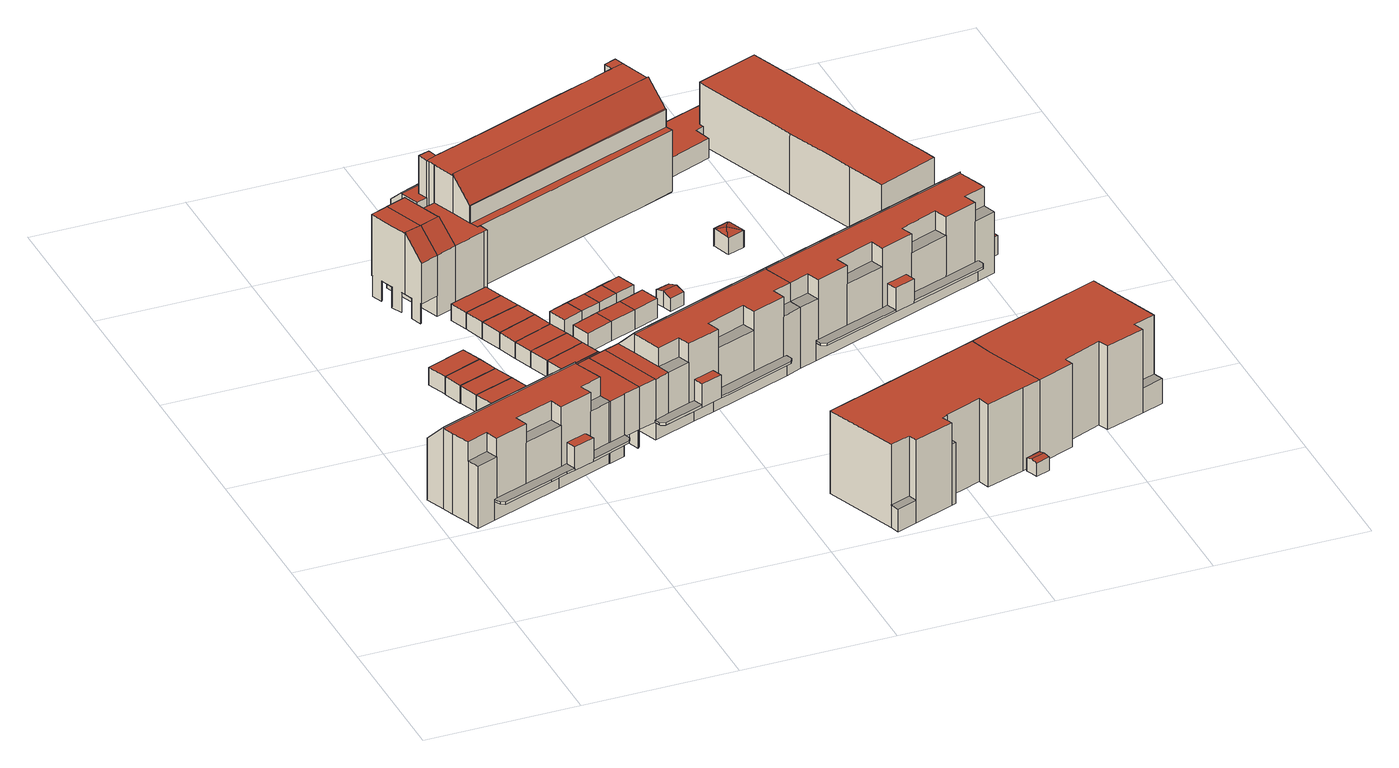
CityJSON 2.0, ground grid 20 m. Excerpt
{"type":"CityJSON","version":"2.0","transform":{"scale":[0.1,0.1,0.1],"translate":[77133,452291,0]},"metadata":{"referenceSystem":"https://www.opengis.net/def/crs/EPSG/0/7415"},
"CityObjects":{
"building1":{"type":"Building","attributes":{"Volume":2201.06,"Dakoppervlakte":231.73,"Muuroppervlakte":708.17,"Vloeroppervlakte":202.07,"hoogte_Z_max_in_m_NAP":11.58,"GEB_DOEL":"woonfunctie","dateOfConstruction":"1982-01-01","measuredHeight":11.24},"geometry":[{"type":"Solid","lod":"2","boundaries":[[[[0,1,2,3]],[[4,5,6,7]],[[8,9,10,11]],[[12,13,14,15,16,17,18,19,20,21,22,23,24,25,26,27,28]],[[29,30,31,32,33,34,35,36,37,38,39,40,41,42,43,44,45,46,47,48,49,50,51,52,53,54,55,56,57,58]],[[59,60,61,62,63,64,65,66,67,68,69]],[[70,71,72,73,74]],[[75,76,77,78,79,80,81,82,83]],[[84,85,86,87,88]],[[89,90,91,92,93]],[[94,95,96,97,98,99,100,101,102,103,104,105,106]],[[107,108,109,110,111,112,113,114]],[[115,116,117,118,119,120,112,121,86,85,122,123]],[[124,125,126,127]],[[105,104,13,12]],[[12,28,74,106,105]],[[104,110,109,14,13]],[[112,19,18,113]],[[113,18,17,114]],[[114,17,16,107]],[[107,16,15,108]],[[14,109,108,15]],[[123,81,43,42,115]],[[117,116,37,6,5,34]],[[29,58,119,118]],[[20,120,119,58,21]],[[19,112,120,20]],[[61,50,49,62]],[[62,49,48,63]],[[48,47,64,63]],[[59,52,51,60]],[[60,51,50,61]],[[28,27,70,74]],[[72,71,70,27,26,52,59,69]],[[79,78,46,45]],[[79,45,44,80]],[[124,127,64,47,46,78]],[[124,78,77,125]],[[84,75,83,85]],[[84,88,76,75]],[[65,64,127,126]],[[89,68,67,66,91,90]],[[83,82,122,85]],[[123,122,82,81]],[[103,121,112,111]],[[73,94,106,74]],[[94,73,72,95]],[[89,96,95,72,69,68]],[[93,97,96,89]],[[92,98,97,93]],[[98,92,91,99]],[[66,65,126,125,77,76,88,100,99,91]],[[87,101,100,88]],[[86,102,101,87]],[[103,102,86,121]],[[111,110,104,103]],[[41,40,0,3]],[[1,0,40,39]],[[38,2,1,39]],[[37,36,7,6]],[[4,7,36,35]],[[5,4,35,34]],[[8,11,33,32]],[[32,31,9,8]],[[30,10,9,31]],[[58,57,22,21]],[[57,56,23,22]],[[56,55,24,23]],[[55,54,53,25,24]],[[26,25,53,52]],[[42,41,3,2,38,37,116,115]],[[117,34,33,11,10,30,29,118]],[[81,80,44,43]]]],"semantics":{"surfaces":[{"type":"GroundSurface"},{"type":"OuterCeilingSurface"},{"type":"OuterFloorSurface"},{"type":"RoofSurface"},{"type":"WallSurface"}],"values":[[0,0,0,0,1,2,2,2,2,2,3,3,3,3,4,4,4,4,4,4,4,4,4,4,4,4,4,4,4,4,4,4,4,4,4,4,4,4,4,4,4,4,4,4,4,4,4,4,4,4,4,4,4,4,4,4,4,4,4,4,4,4,4,4,4,4,4,4,4,4,4,4,4]]}}]},
"building2":{"type":"Building","attributes":{"Volume":37.35,"Dakoppervlakte":15.44,"Muuroppervlakte":40.38,"Vloeroppervlakte":15.44,"hoogte_Z_max_in_m_NAP":2.72,"GEB_DOEL":"overige gebruiksfunctie","dateOfConstruction":"1982-01-01","measuredHeight":2.42},"geometry":[{"type":"Solid","lod":"2","boundaries":[[[[128,129,130,131]],[[132,133,134,135]],[[133,132,128,131]],[[131,130,134,133]],[[129,135,134,130]],[[129,128,132,135]]]],"semantics":{"surfaces":[{"type":"GroundSurface"},{"type":"RoofSurface"},{"type":"WallSurface"}],"values":[[0,1,2,2,2,2]]}}]},
"building3":{"type":"Building","attributes":{"Volume":37.63,"Dakoppervlakte":15.15,"Muuroppervlakte":41.21,"Vloeroppervlakte":15.15,"hoogte_Z_max_in_m_NAP":2.72,"GEB_DOEL":"overige gebruiksfunctie","dateOfConstruction":"1982-01-01","measuredHeight":2.48},"geometry":[{"type":"Solid","lod":"2","boundaries":[[[[136,137,138,139]],[[133,132,140,141]],[[137,136,141,140]],[[139,133,141,136]],[[138,132,133,139]],[[138,137,140,132]]]],"semantics":{"surfaces":[{"type":"GroundSurface"},{"type":"RoofSurface"},{"type":"WallSurface"}],"values":[[0,1,2,2,2,2]]}}]},
"building4":{"type":"Building","attributes":{"Volume":36.82,"Dakoppervlakte":15.33,"Muuroppervlakte":40,"Vloeroppervlakte":15.33,"hoogte_Z_max_in_m_NAP":2.72,"GEB_DOEL":"overige gebruiksfunctie","dateOfConstruction":"1982-01-01","measuredHeight":2.4},"geometry":[{"type":"Solid","lod":"2","boundaries":[[[[142,143,144,145]],[[140,146,147,141]],[[144,143,141,147]],[[142,140,141,143]],[[140,142,145,146]],[[146,145,144,147]]]],"semantics":{"surfaces":[{"type":"GroundSurface"},{"type":"RoofSurface"},{"type":"WallSurface"}],"values":[[0,1,2,2,2,2]]}}]},
"building5":{"type":"Building","attributes":{"Volume":35.77,"Dakoppervlakte":15.17,"Muuroppervlakte":39.14,"Vloeroppervlakte":15.17,"hoogte_Z_max_in_m_NAP":2.72,"GEB_DOEL":"overige gebruiksfunctie","dateOfConstruction":"1982-01-01","measuredHeight":2.36},"geometry":[{"type":"Solid","lod":"2","boundaries":[[[[148,149,150,151]],[[152,147,146,153]],[[150,149,152,153]],[[148,147,152,149]],[[151,146,147,148]],[[151,150,153,146]]]],"semantics":{"surfaces":[{"type":"GroundSurface"},{"type":"RoofSurface"},{"type":"WallSurface"}],"values":[[0,1,2,2,2,2]]}}]},
"building6":{"type":"Building","attributes":{"Volume":35.67,"Dakoppervlakte":15.46,"Muuroppervlakte":38.55,"Vloeroppervlakte":15.46,"hoogte_Z_max_in_m_NAP":2.72,"GEB_DOEL":"overige gebruiksfunctie","dateOfConstruction":"1982-01-01","measuredHeight":2.31},"geometry":[{"type":"Solid","lod":"2","boundaries":[[[[154,155,150,149]],[[156,152,153,157]],[[150,155,157,153]],[[155,154,156,157]],[[149,152,156,154]],[[149,150,153,152]]]],"semantics":{"surfaces":[{"type":"GroundSurface"},{"type":"RoofSurface"},{"type":"WallSurface"}],"values":[[0,1,2,2,2,2]]}}]},
"building7":{"type":"Building","attributes":{"Volume":37.49,"Dakoppervlakte":15.99,"Muuroppervlakte":39.62,"Vloeroppervlakte":15.99,"hoogte_Z_max_in_m_NAP":2.72,"GEB_DOEL":"overige gebruiksfunctie","dateOfConstruction":"1982-01-01","measuredHeight":2.34},"geometry":[{"type":"Solid","lod":"2","boundaries":[[[[158,159,155,154]],[[157,160,161,156]],[[155,159,160,157]],[[161,160,159,158]],[[154,156,161,158]],[[154,155,157,156]]]],"semantics":{"surfaces":[{"type":"GroundSurface"},{"type":"RoofSurface"},{"type":"WallSurface"}],"values":[[0,1,2,2,2,2]]}}]},
"building8":{"type":"Building","attributes":{"Volume":33.24,"Dakoppervlakte":14.46,"Muuroppervlakte":37.55,"Vloeroppervlakte":14.46,"hoogte_Z_max_in_m_NAP":2.73,"GEB_DOEL":"overige gebruiksfunctie","dateOfConstruction":"1982-01-01","measuredHeight":2.3},"geometry":[{"type":"Solid","lod":"2","boundaries":[[[[162,163,164,165]],[[166,167,168,169]],[[162,165,167,166]],[[165,164,168,167]],[[163,169,168,164]],[[163,162,166,169]]]],"semantics":{"surfaces":[{"type":"GroundSurface"},{"type":"RoofSurface"},{"type":"WallSurface"}],"values":[[0,1,2,2,2,2]]}}]},
"building9":{"type":"Building","attributes":{"Volume":37,"Dakoppervlakte":16.08,"Muuroppervlakte":38.98,"Vloeroppervlakte":16.08,"hoogte_Z_max_in_m_NAP":2.72,"GEB_DOEL":"overige gebruiksfunctie","dateOfConstruction":"1982-01-01","measuredHeight":2.3},"geometry":[{"type":"Solid","lod":"2","boundaries":[[[[164,170,171,165]],[[172,173,168,167]],[[171,170,173,172]],[[164,168,173,170]],[[165,167,168,164]],[[165,171,172,167]]]],"semantics":{"surfaces":[{"type":"GroundSurface"},{"type":"RoofSurface"},{"type":"WallSurface"}],"values":[[0,1,2,2,2,2]]}}]},
"building10":{"type":"Building","attributes":{"Volume":37.84,"Dakoppervlakte":16.63,"Muuroppervlakte":39.08,"Vloeroppervlakte":16.63,"hoogte_Z_max_in_m_NAP":2.72,"GEB_DOEL":"overige gebruiksfunctie","dateOfConstruction":"1982-01-01","measuredHeight":2.28},"geometry":[{"type":"Solid","lod":"2","boundaries":[[[[170,174,175,171]],[[173,172,176,177]],[[175,174,177,176]],[[170,173,177,174]],[[171,172,173,170]],[[171,175,176,172]]]],"semantics":{"surfaces":[{"type":"GroundSurface"},{"type":"RoofSurface"},{"type":"WallSurface"}],"values":[[0,1,2,2,2,2]]}}]},
"building11":{"type":"Building","attributes":{"Volume":35.8,"Dakoppervlakte":15.57,"Muuroppervlakte":38.68,"Vloeroppervlakte":15.57,"hoogte_Z_max_in_m_NAP":2.72,"GEB_DOEL":"overige gebruiksfunctie","dateOfConstruction":"1982-01-01","measuredHeight":2.3},"geometry":[{"type":"Solid","lod":"2","boundaries":[[[[178,179,175,174]],[[180,177,176,181]],[[174,177,180,178]],[[174,175,176,177]],[[179,181,176,175]],[[180,181,179,178]]]],"semantics":{"surfaces":[{"type":"GroundSurface"},{"type":"RoofSurface"},{"type":"WallSurface"}],"values":[[0,1,2,2,2,2]]}}]},
"building12":{"type":"Building","attributes":{"Volume":36.84,"Dakoppervlakte":15.66,"Muuroppervlakte":39.72,"Vloeroppervlakte":15.66,"hoogte_Z_max_in_m_NAP":2.72,"GEB_DOEL":"overige gebruiksfunctie","dateOfConstruction":"1982-01-01","measuredHeight":2.35},"geometry":[{"type":"Solid","lod":"2","boundaries":[[[[182,183,179,178]],[[180,181,184,185]],[[185,184,183,182]],[[178,180,185,182]],[[179,181,180,178]],[[179,183,184,181]]]],"semantics":{"surfaces":[{"type":"GroundSurface"},{"type":"RoofSurface"},{"type":"WallSurface"}],"values":[[0,1,2,2,2,2]]}}]},
"building13":{"type":"Building","attributes":{"Volume":36.34,"Dakoppervlakte":15.71,"Muuroppervlakte":39.17,"Vloeroppervlakte":15.71,"hoogte_Z_max_in_m_NAP":2.72,"GEB_DOEL":"overige gebruiksfunctie","dateOfConstruction":"1982-01-01","measuredHeight":2.31},"geometry":[{"type":"Solid","lod":"2","boundaries":[[[[182,186,187,183]],[[185,184,188,189]],[[189,188,187,186]],[[182,185,189,186]],[[183,184,185,182]],[[183,187,188,184]]]],"semantics":{"surfaces":[{"type":"GroundSurface"},{"type":"RoofSurface"},{"type":"WallSurface"}],"values":[[0,1,2,2,2,2]]}}]},
"building14":{"type":"Building","attributes":{"Volume":36.38,"Dakoppervlakte":15.77,"Muuroppervlakte":39.18,"Vloeroppervlakte":15.77,"hoogte_Z_max_in_m_NAP":2.72,"GEB_DOEL":"overige gebruiksfunctie","dateOfConstruction":"1982-01-01","measuredHeight":2.31},"geometry":[{"type":"Solid","lod":"2","boundaries":[[[[190,191,187,186]],[[192,189,188,193]],[[186,189,192,190]],[[187,188,189,186]],[[191,193,188,187]],[[191,190,192,193]]]],"semantics":{"surfaces":[{"type":"GroundSurface"},{"type":"RoofSurface"},{"type":"WallSurface"}],"values":[[0,1,2,2,2,2]]}}]},
"building15":{"type":"Building","attributes":{"Volume":36.96,"Dakoppervlakte":15.91,"Muuroppervlakte":39.61,"Vloeroppervlakte":15.91,"hoogte_Z_max_in_m_NAP":2.72,"GEB_DOEL":"overige gebruiksfunctie","dateOfConstruction":"1982-01-01","measuredHeight":2.32},"geometry":[{"type":"Solid","lod":"2","boundaries":[[[[190,194,195,191]],[[192,193,196,197]],[[197,196,195,194]],[[197,194,190,192]],[[191,193,192,190]],[[191,195,196,193]]]],"semantics":{"surfaces":[{"type":"GroundSurface"},{"type":"RoofSurface"},{"type":"WallSurface"}],"values":[[0,1,2,2,2,2]]}}]},
"building16":{"type":"Building","attributes":{"Volume":38.13,"Dakoppervlakte":16.47,"Muuroppervlakte":39.99,"Vloeroppervlakte":16.47,"hoogte_Z_max_in_m_NAP":2.72,"GEB_DOEL":"overige gebruiksfunctie","dateOfConstruction":"1982-01-01","measuredHeight":2.31},"geometry":[{"type":"Solid","lod":"2","boundaries":[[[[198,199,195,194]],[[200,197,196,201]],[[198,194,197,200]],[[195,196,197,194]],[[199,201,196,195]],[[199,198,200,201]]]],"semantics":{"surfaces":[{"type":"GroundSurface"},{"type":"RoofSurface"},{"type":"WallSurface"}],"values":[[0,1,2,2,2,2]]}}]},
"building17":{"type":"Building","attributes":{"Volume":19.3,"Dakoppervlakte":7.16,"Muuroppervlakte":28.87,"Vloeroppervlakte":7.16,"hoogte_Z_max_in_m_NAP":2.98,"GEB_DOEL":"onbekend","dateOfConstruction":"1982-01-01","measuredHeight":2.7},"geometry":[{"type":"Solid","lod":"2","boundaries":[[[[202,203,204,205]],[[206,207,208,209]],[[205,206,209,202]],[[206,205,204,207]],[[203,208,207,204]],[[203,202,209,208]]]],"semantics":{"surfaces":[{"type":"GroundSurface"},{"type":"RoofSurface"},{"type":"WallSurface"}],"values":[[0,1,2,2,2,2]]}}]},
"building18":{"type":"Building","attributes":{"Volume":25.98,"Dakoppervlakte":9.55,"Muuroppervlakte":34.19,"Vloeroppervlakte":9.55,"hoogte_Z_max_in_m_NAP":2.98,"GEB_DOEL":"onbekend","dateOfConstruction":"1982-01-01","measuredHeight":2.72},"geometry":[{"type":"Solid","lod":"2","boundaries":[[[[210,211,212,213]],[[214,215,216,217]],[[210,213,216,215]],[[213,212,217,216]],[[214,217,212,211]],[[211,210,215,214]]]],"semantics":{"surfaces":[{"type":"GroundSurface"},{"type":"RoofSurface"},{"type":"WallSurface"}],"values":[[0,1,2,2,2,2]]}}]},
"building19":{"type":"Building","attributes":{"Volume":2199.11,"Dakoppervlakte":232.75,"Muuroppervlakte":701.94,"Vloeroppervlakte":203.51,"hoogte_Z_max_in_m_NAP":11.56,"GEB_DOEL":"woonfunctie","dateOfConstruction":"1982-01-01","measuredHeight":11.18},"geometry":[{"type":"MultiSurface","lod":"2","boundaries":[[[218,219,220,221]],[[222,223,224,225]],[[226,227,228,229]],[[230,231,232,233,234,235,236,237,238]],[[239,240,241,242]],[[243,244,42,41,245,246,38,37,247,248,34,33,249,250,30,29,251]],[[244,243,239,242,252,253,254]],[[255,256,257,258]],[[259,260,261,262,263,264,265,266,267]],[[268,269,270,271,272,273,274,275]],[[276,277,278,279,280]],[[281,282,283,284]],[[285,286,287,288,289,290]],[[291,292,293,294,295,296,297,298,299,300,301,302,303]],[[116,115,304,305,306,118,117]],[[258,307,289,306,305,255]],[[308,309,310,311]],[[240,312,313,314,315,241]],[[241,281,284,271,242]],[[255,316,273,256]],[[260,314,313,261]],[[261,313,312,262]],[[260,259,267,241,315,314]],[[233,232,286,285,300]],[[317,233,300,299,280]],[[275,244,254,268]],[[268,254,253,252,270,269]],[[270,252,242,271]],[[221,220,33,34,224,223,37,38,227,226,41,42,115,116,117,118,29,30]],[[231,230,251,306,289]],[[305,304,115,42,244,275,274]],[[274,316,255,305]],[[302,301,307,258]],[[234,317,280,279]],[[297,277,276,298]],[[280,299,298,276]],[[289,307,301,290]],[[300,285,290,301]],[[297,296,308,264,263,277]],[[263,262,312,235,234,279,278,277]],[[311,310,294,293]],[[310,309,295,294]],[[296,295,309,308]],[[258,257,303,302]],[[257,256,291,303]],[[281,267,266,282]],[[283,272,271,284]],[[236,240,239,237]],[[251,230,238,243]],[[250,218,221,30]],[[250,249,219,218]],[[249,33,220,219]],[[248,225,224,34]],[[222,225,248,247]],[[247,37,223,222]],[[38,246,228,227]],[[246,245,229,228]],[[245,41,226,229]],[[238,237,239,243]],[[306,251,29,118]],[[282,266,265,311,293,292,291,256,273,272,283]],[[312,240,236,235]],[[308,311,265,264]],[[232,231,289,288,287,286]]],"semantics":{"surfaces":[{"type":"GroundSurface"},{"type":"OuterCeilingSurface"},{"type":"OuterFloorSurface"},{"type":"RoofSurface"},{"type":"WallSurface"}],"values":[0,0,0,0,1,1,1,2,2,2,2,3,3,3,3,3,2,1,4,4,4,4,4,4,4,4,4,4,4,4,4,4,4,4,4,4,4,4,4,4,4,4,4,4,4,4,4,4,4,4,4,4,4,4,4,4,4,4,4,4,4,4,4,4]}}]},
"building20":{"type":"Building","attributes":{"Volume":18.79,"Dakoppervlakte":7.16,"Muuroppervlakte":28.12,"Vloeroppervlakte":7.16,"hoogte_Z_max_in_m_NAP":2.98,"GEB_DOEL":"onbekend","dateOfConstruction":"1982-01-01","measuredHeight":2.63},"geometry":[{"type":"Solid","lod":"2","boundaries":[[[[318,319,320,321]],[[322,206,209,323]],[[321,206,322,318]],[[321,320,209,206]],[[319,323,209,320]],[[318,322,323,319]]]],"semantics":{"surfaces":[{"type":"GroundSurface"},{"type":"RoofSurface"},{"type":"WallSurface"}],"values":[[0,1,2,2,2,2]]}}]},
"building21":{"type":"Building","attributes":{"Volume":25.43,"Dakoppervlakte":9.55,"Muuroppervlakte":33.47,"Vloeroppervlakte":9.55,"hoogte_Z_max_in_m_NAP":2.98,"GEB_DOEL":"onbekend","dateOfConstruction":"1982-01-01","measuredHeight":2.66},"geometry":[{"type":"Solid","lod":"2","boundaries":[[[[324,211,210,325]],[[326,327,215,214]],[[210,211,214,215]],[[211,324,326,214]],[[325,327,326,324]],[[210,215,327,325]]]],"semantics":{"surfaces":[{"type":"GroundSurface"},{"type":"RoofSurface"},{"type":"WallSurface"}],"values":[[0,1,2,2,2,2]]}}]},
"building22":{"type":"Building","attributes":{"Volume":18.8,"Dakoppervlakte":7.16,"Muuroppervlakte":28.13,"Vloeroppervlakte":7.16,"hoogte_Z_max_in_m_NAP":2.98,"GEB_DOEL":"onbekend","dateOfConstruction":"1982-01-01","measuredHeight":2.63},"geometry":[{"type":"Solid","lod":"2","boundaries":[[[[318,328,329,319]],[[322,323,330,331]],[[318,319,323,322]],[[319,329,330,323]],[[330,329,328,331]],[[318,322,331,328]]]],"semantics":{"surfaces":[{"type":"GroundSurface"},{"type":"RoofSurface"},{"type":"WallSurface"}],"values":[[0,1,2,2,2,2]]}}]},
"building23":{"type":"Building","attributes":{"Volume":25.79,"Dakoppervlakte":9.55,"Muuroppervlakte":33.94,"Vloeroppervlakte":9.55,"hoogte_Z_max_in_m_NAP":2.98,"GEB_DOEL":"onbekend","dateOfConstruction":"1982-01-01","measuredHeight":2.7},"geometry":[{"type":"Solid","lod":"2","boundaries":[[[[332,333,324,325]],[[327,326,334,335]],[[332,325,327,335]],[[325,324,326,327]],[[333,334,326,324]],[[333,332,335,334]]]],"semantics":{"surfaces":[{"type":"GroundSurface"},{"type":"RoofSurface"},{"type":"WallSurface"}],"values":[[0,1,2,2,2,2]]}}]},
"building24":{"type":"Building","attributes":{"Volume":19.37,"Dakoppervlakte":7.16,"Muuroppervlakte":28.97,"Vloeroppervlakte":7.16,"hoogte_Z_max_in_m_NAP":2.98,"GEB_DOEL":"onbekend","dateOfConstruction":"1982-01-01","measuredHeight":2.7},"geometry":[{"type":"Solid","lod":"2","boundaries":[[[[336,337,338,339]],[[330,340,341,331]],[[341,336,339,331]],[[339,338,330,331]],[[337,340,330,338]],[[336,341,340,337]]]],"semantics":{"surfaces":[{"type":"GroundSurface"},{"type":"RoofSurface"},{"type":"WallSurface"}],"values":[[0,1,2,2,2,2]]}}]},
"building25":{"type":"Building","attributes":{"Volume":2873.83,"Dakoppervlakte":254.9,"Muuroppervlakte":828.23,"Vloeroppervlakte":259.53,"hoogte_Z_max_in_m_NAP":11.82,"GEB_DOEL":"woonfunctie","dateOfConstruction":"1982-01-01","measuredHeight":11.47},"geometry":[{"type":"Solid","lod":"2","boundaries":[[[[342,343,344,345,346,347,348,349,350,351,352,353,354,355,356,357,358,359,360,361]],[[362,363,364,365]],[[366,367,368,369]],[[370,371,372,373,374,375,376,377,378,379,380,381,382,383,384,385,386,387]],[[388,389,390,391]],[[382,357,356,383]],[[355,384,383,356]],[[355,354,391,385,384]],[[387,386,390,351,350]],[[350,349,369,370,387]],[[373,372,367,347,346,363]],[[361,360,379,378]],[[360,359,380,379]],[[359,358,381,380]],[[381,358,357,382]],[[346,345,364,363]],[[365,364,345,344]],[[373,363,362,374]],[[362,365,375,374]],[[349,348,366,369]],[[367,366,348,347]],[[369,368,371,370]],[[371,368,367,372]],[[354,353,388,391]],[[388,353,352,389]],[[351,390,389,352]],[[390,386,385,391]],[[375,365,344,343,376]],[[342,361,378,377,376,343]]]],"semantics":{"surfaces":[{"type":"GroundSurface"},{"type":"OuterFloorSurface"},{"type":"RoofSurface"},{"type":"WallSurface"}],"values":[[0,1,1,2,2,3,3,3,3,3,3,3,3,3,3,3,3,3,3,3,3,3,3,3,3,3,3,3,3]]}}]},
"building26":{"type":"Building","attributes":{"Volume":10.2,"Dakoppervlakte":5.32,"Muuroppervlakte":17.39,"Vloeroppervlakte":5.07,"hoogte_Z_max_in_m_NAP":2.43,"GEB_DOEL":"onbekend","dateOfConstruction":"1982-01-01","measuredHeight":2.21},"geometry":[{"type":"Solid","lod":"2","boundaries":[[[[392,393,394,395,396,397]],[[398,399,400,401]],[[402,403,401,400]],[[392,397,399,398]],[[394,403,402,395]],[[403,394,393,401]],[[399,397,396,395,402,400]],[[393,392,398,401]]]],"semantics":{"surfaces":[{"type":"GroundSurface"},{"type":"RoofSurface"},{"type":"WallSurface"}],"values":[[0,1,1,2,2,2,2,2]]}}]},
"building27":{"type":"Building","attributes":{"Volume":4646.13,"Dakoppervlakte":509.18,"Muuroppervlakte":1541.24,"Vloeroppervlakte":438.69,"hoogte_Z_max_in_m_NAP":14.22,"GEB_DOEL":"woonfunctie","dateOfConstruction":"1982-01-01","measuredHeight":13.95},"geometry":[{"type":"MultiSurface","lod":"2","boundaries":[[[404,405,406,407,408,409,410,411,412,413,414,415,416,417,418,419,420,421,422,423,424,425,426,427,428,429,430,431,432,433,434,435,436,437,438,439,440,441,442,443,444,445,446,447,448]],[[449,450,451,452,453]],[[454,455,456,457]],[[458,459,460,461]],[[462,463,464,465,466,467,468,469,470,471,472,473,474,475,476,477,478,479,480,481,482,483,484,485,486]],[[487,488,489,490,491,492,493,494,495,496,497]],[[498,499,500,501,502]],[[503,502,501,504]],[[505,506,507,508,509,510,511,512]],[[513,514,515,516]],[[517,518,519,520]],[[521,522,523,524,525,526,527]],[[528,529,530,531,532,533,534,535,536,537,538,539]],[[540,541,542,543]],[[544,545,546,547,548,549,550]],[[507,551,552,508]],[[504,553,554,555,556,557,558,559,560,561]],[[562,563,564,565]],[[566,567,542,541,568,569,570,571,572,573,519,518,574,575,576]],[[565,564,577,578]],[[579,580,581,582,583,584]],[[585,586,587,588,589,590,591,592,556]],[[499,498,506,475,474,461,460,471,470,500]],[[501,500,470,469]],[[422,421,504,501,469]],[[491,485,509]],[[510,509,485,484]],[[431,430,516,515,521]],[[430,429,513,516]],[[522,514,513,429,428]],[[520,519,434,433,526]],[[526,433,432,431,521,527]],[[427,464,487,523,522,428]],[[409,408,536,535]],[[407,537,536,408]],[[538,537,407,406]],[[405,539,538,406]],[[405,404,528,539]],[[448,529,528,404]],[[530,529,448,447]],[[541,540,546,442,441]],[[444,443,545,544]],[[442,546,545,443]],[[553,504,421,420]],[[554,553,420,419]],[[418,555,554,419]],[[487,464,463,488]],[[488,463,462,489]],[[489,462,486,490]],[[490,486,485,491]],[[567,562,565,410,409,535,534]],[[440,439,569,568]],[[571,570,569,439,438,437]],[[437,436,572,571]],[[562,567,566,563]],[[565,578,591,411,410]],[[591,590,412,411]],[[578,577,592,591]],[[497,496,574,518,524]],[[496,495,575,574]],[[576,575,495,494,559]],[[559,494,493,560]],[[566,576,559,558]],[[557,592,577,564]],[[552,551,561,560]],[[493,492,508,552,560]],[[580,579,530,447,446]],[[580,446,445,581]],[[544,582,581,445,444]],[[582,544,550,583]],[[547,543,542,548]],[[547,546,540,543]],[[541,441,440,568]],[[550,549,533,532]],[[534,533,549,548,542,567]],[[550,532,531,584,583]],[[530,579,584,531]],[[487,497,524,523]],[[520,526,525,517]],[[517,525,524,518]],[[522,521,515,514]],[[492,491,509,508]],[[561,551,503,504]],[[551,507,502,503]],[[506,498,502,507]],[[469,468,423,422]],[[468,467,424,423]],[[425,424,467,466]],[[466,465,426,425]],[[464,427,426,465]],[[483,482,457,456]],[[454,457,482,481]],[[481,480,455,454]],[[449,479,478,450]],[[478,477,451,450]],[[477,476,452,451]],[[458,461,474,473]],[[459,458,473,472]],[[472,471,460,459]],[[512,511,510,484,483,456,455,480,479,449,453,452,476,475,506]],[[563,566,558,557,564]],[[589,588,587,586,585,556,555,418,417,416,415,414,412,590]],[[572,436,435,434,519,573]]],"semantics":{"surfaces":[{"type":"GroundSurface"},{"type":"OuterCeilingSurface"},{"type":"OuterFloorSurface"},{"type":"RoofSurface"},{"type":"WallSurface"}],"values":[0,0,0,0,1,2,3,3,3,3,3,3,3,3,3,3,3,3,3,3,3,3,4,4,4,4,4,4,4,4,4,4,4,4,4,4,4,4,4,4,4,4,4,4,4,4,4,4,4,4,4,4,4,4,4,4,4,4,4,4,4,4,4,4,4,4,4,4,4,4,4,4,4,4,4,4,4,4,4,4,4,4,4,4,4,4,4,4,4,4,4,4,4,4,4,4,4,4,4,4,4,4,4]}}]},
"building28":{"type":"Building","attributes":{"Volume":6.36,"Dakoppervlakte":3.5,"Muuroppervlakte":13.43,"Vloeroppervlakte":3.41,"hoogte_Z_max_in_m_NAP":2.36,"GEB_DOEL":"onbekend","dateOfConstruction":"1982-01-01","measuredHeight":1.96},"geometry":[{"type":"Solid","lod":"2","boundaries":[[[[593,594,595,596,597,598]],[[599,600,601,602]],[[599,603,604,600]],[[594,593,604,603]],[[602,601,597,596]],[[595,599,602,596]],[[598,597,601,600,604,593]],[[595,594,603,599]]]],"semantics":{"surfaces":[{"type":"GroundSurface"},{"type":"RoofSurface"},{"type":"WallSurface"}],"values":[[0,1,1,2,2,2,2,2]]}}]},
"building29":{"type":"Building","attributes":{"Volume":15.25,"Dakoppervlakte":6.61,"Muuroppervlakte":23.01,"Vloeroppervlakte":6.23,"hoogte_Z_max_in_m_NAP":3.09,"GEB_DOEL":"onbekend","dateOfConstruction":"1982-01-01","measuredHeight":2.76},"geometry":[{"type":"Solid","lod":"2","boundaries":[[[[605,606,607,608,609,610,611,612]],[[613,614,615]],[[613,615,616,617]],[[614,613,618,619]],[[617,620,621,618,613]],[[620,617,611,610]],[[610,609,621,620]],[[619,618,621,609,608,607]],[[614,619,607,606,605,612,616,615]],[[616,612,611,617]]]],"semantics":{"surfaces":[{"type":"GroundSurface"},{"type":"RoofSurface"},{"type":"WallSurface"}],"values":[[0,1,1,1,1,2,2,2,2,2]]}}]},
"building30":{"type":"Building","attributes":{"Volume":2808.41,"Dakoppervlakte":281.08,"Muuroppervlakte":813.49,"Vloeroppervlakte":270.75,"hoogte_Z_max_in_m_NAP":11.56,"GEB_DOEL":"woonfunctie","dateOfConstruction":"1982-01-01","measuredHeight":11.17},"geometry":[{"type":"MultiSurface","lod":"2","boundaries":[[[622,623,624,625,626,627,628,629,630,234,317,232,631,632]],[[633,634,635,636,637,638,639,640,641,642,643]],[[644,645,646,647,648,649,650,651,652]],[[279,653,654,655,280]],[[656,657,658,659]],[[660,661,662,663,664,665,666,667,668]],[[669,670,671,672,673]],[[674,675,676,677]],[[678,679,680,681,682,683,684,685,686,687,300,299,688,689,690,691,692,693]],[[694,695,696,697]],[[698,699,700,701,702,286,285,703]],[[233,317,280,299,300]],[[685,670,627,626,625,687,686]],[[651,638,637,652]],[[652,637,636,644]],[[644,636,635,645]],[[280,317,234,279]],[[654,653,279,234,630,638,651,650]],[[648,647,657,656,649]],[[665,634,633,666]],[[666,633,643,667]],[[667,643,642,668]],[[694,665,664,695]],[[629,628,669,673,672,660,668,642]],[[677,663,662,661,674]],[[696,646,645,697]],[[688,299,280,655]],[[688,655,654,689]],[[656,690,689,654,650,649]],[[659,691,690,656]],[[692,691,659,658]],[[692,658,657,693]],[[646,696,695,664,663,677,679,678,693,657,647]],[[679,677,676,680]],[[681,680,676,675]],[[681,675,674,682]],[[683,682,674,661,660,672]],[[683,672,671,684]],[[670,685,684,671]],[[631,232,286,702]],[[300,285,286,232,233]],[[703,687,625,624,698]],[[699,698,624,623]],[[623,622,700,699]],[[632,701,700,622]],[[702,701,632,631]],[[687,703,285,300]],[[634,665,694,697,645,635]],[[669,628,627,670]],[[629,642,641,640,639,638,630]]],"semantics":{"surfaces":[{"type":"GroundSurface"},{"type":"OuterCeilingSurface"},{"type":"OuterFloorSurface"},{"type":"RoofSurface"},{"type":"WallSurface"}],"values":[0,1,2,2,2,2,2,2,3,3,3,4,4,4,4,4,4,4,4,4,4,4,4,4,4,4,4,4,4,4,4,4,4,4,4,4,4,4,4,4,4,4,4,4,4,4,4,4,4,4]}}]},
"building31":{"type":"Building","attributes":{"Volume":2521.37,"Dakoppervlakte":223.52,"Muuroppervlakte":755.93,"Vloeroppervlakte":227.81,"hoogte_Z_max_in_m_NAP":11.82,"GEB_DOEL":"woonfunctie","dateOfConstruction":"1982-01-01","measuredHeight":11.53},"geometry":[{"type":"Solid","lod":"2","boundaries":[[[[704,705,706,707,708,709,710,711,712,713,714,715,716,717,718]],[[719,720,721,722]],[[383,382,381,723,724,725,726,727,728,729,730,731,732]],[[733,734,735,736]],[[715,730,729,722,716]],[[714,736,731,730,715]],[[710,383,732,735,711]],[[383,710,709,382]],[[708,707,723,381]],[[706,724,723,707]],[[706,705,725,724]],[[725,705,704,726]],[[727,726,704,718,720]],[[717,721,720,718]],[[721,717,716,722]],[[719,728,727,720]],[[729,728,719,722]],[[736,714,713,733]],[[712,734,733,713]],[[734,712,711,735]],[[735,732,731,736]],[[708,381,382,709]]]],"semantics":{"surfaces":[{"type":"GroundSurface"},{"type":"OuterFloorSurface"},{"type":"RoofSurface"},{"type":"WallSurface"}],"values":[[0,1,2,2,3,3,3,3,3,3,3,3,3,3,3,3,3,3,3,3,3,3]]}}]},
"building32":{"type":"Building","attributes":{"Volume":2445.45,"Dakoppervlakte":330.19,"Muuroppervlakte":790.53,"Vloeroppervlakte":324.64,"hoogte_Z_max_in_m_NAP":8.93,"GEB_DOEL":"woonfunctie","dateOfConstruction":"1982-01-01","measuredHeight":8.57},"geometry":[{"type":"MultiSurface","lod":"2","boundaries":[[[737,738,739,740,741,742,743,744,745,746,747,748,626,624,623]],[[749,750,751,752,753,754,755]],[[756,757,758,759,760,761,762,763]],[[764,756,763,754,753]],[[765,766,767,768,769,770,771]],[[772,773,774,775,776,777,778,779]],[[780,781,782,783,784,785,786,787,788]],[[789,790,791,792,793]],[[794,795,796,797,798,799,800,801,802,803,804,805,806,807,808,809,810,811,812]],[[813,814,699,698]],[[815,816,817,814]],[[769,750,749,770]],[[770,749,755,771]],[[765,771,755,754]],[[784,783,626,748]],[[784,748,818,785]],[[785,818,819,786]],[[788,787,738,820]],[[789,765,754,763,777,790]],[[744,743,812,811]],[[742,794,812,743]],[[804,803,786,819,821,750,769]],[[772,779,761,760]],[[777,763,762,778]],[[779,778,762,761]],[[774,810,809,775]],[[810,774,773,759,745,744,811]],[[791,790,777,776]],[[775,809,808,807,792,791,776]],[[803,802,739,738,787,786]],[[699,814,737,623]],[[623,624,782,698,699]],[[817,788,820,737,814]],[[813,815,814]],[[626,783,782,624]],[[782,781,813,698]],[[815,813,781,780,816]],[[816,780,788,817]],[[765,789,793,766]],[[805,804,769,768]],[[805,768,767,806]],[[806,767,766,793,792,807]],[[752,822,747,753]],[[752,751,823,822]],[[750,821,823,751]],[[759,758,824,745]],[[757,825,824,758]],[[756,746,825,757]],[[756,764,753,747,746]],[[773,772,760,759]],[[739,802,801,740]],[[798,741,740,801,800,799]],[[796,795,794,742,826,741,798,797]]],"semantics":{"surfaces":[{"type":"GroundSurface"},{"type":"OuterCeilingSurface"},{"type":"OuterFloorSurface"},{"type":"RoofSurface"},{"type":"WallSurface"}],"values":[0,1,1,1,2,2,3,3,3,3,3,4,4,4,4,4,4,4,4,4,4,4,4,4,4,4,4,4,4,4,4,4,4,4,4,4,4,4,4,4,4,4,4,4,4,4,4,4,4,4,4,4,4]}}]}
},
"vertices":[
[279,296,3],[274,310,3],[275,310,3],[280,296,3],[262,342,3],[263,342,3],[268,328,3],[267,328,3],[255,360,3],[250,374,3],[251,374,3],[256,360,3],[23,246,3],[18,260,3],[8,286,3],[104,322,3],[106,322,3],[153,340,3],[156,341,3],[205,359,3],[223,366,3],[227,367,3],[257,286,3],[236,278,3],[235,278,3],[160,250,3],[63,214,3],[39,205,3],[33,221,3],[250,376,29],[251,374,29],[250,374,29],[255,360,29],[256,360,29],[263,342,29],[262,342,29],[267,328,29],[268,328,29],[275,310,29],[274,310,29],[279,296,29],[280,296,29],[280,295,29],[258,287,29],[261,278,29],[258,272,29],[204,251,29],[176,241,29],[164,237,29],[141,228,29],[73,203,29],[67,206,29],[63,214,29],[160,250,29],[199,264,29],[235,278,29],[236,278,29],[257,286,29],[227,367,29],[63,214,32],[67,206,32],[73,203,32],[141,228,32],[164,237,32],[176,241,32],[171,254,32],[163,251,32],[160,250,32],[111,232,32],[67,216,32],[39,205,88],[63,214,88],[67,216,88],[61,232,88],[33,221,88],[235,278,32],[207,267,32],[199,264,32],[204,251,32],[258,272,32],[261,278,32],[258,287,32],[257,286,32],[236,278,32],[235,278,88],[236,278,88],[230,294,88],[201,283,88],[207,267,88],[111,232,88],[160,250,88],[163,251,88],[157,267,88],[105,248,88],[61,232,114],[67,216,114],[111,232,114],[105,248,114],[157,267,114],[163,251,114],[207,267,114],[201,283,114],[230,294,114],[215,333,114],[18,260,114],[23,246,114],[33,221,114],[106,322,88],[104,322,88],[8,286,88],[18,260,116],[215,333,116],[205,359,88],[156,341,88],[153,340,88],[280,295,88],[268,328,88],[263,342,88],[250,376,88],[227,367,88],[223,366,88],[215,333,88],[257,286,88],[258,287,88],[204,251,61],[199,264,61],[171,254,61],[176,241,61],
[117,493,3],[107,519,3],[159,539,3],[169,513,3],[117,493,27],[169,513,27],[159,539,27],[107,519,27],
[178,487,2],[126,468,2],[117,493,2],[169,513,2],[126,468,27],[178,487,27],
[126,468,3],[178,487,3],[188,461,3],[135,442,3],[135,442,27],[188,461,27],
[188,461,4],[197,436,4],[145,417,4],[135,442,4],[197,436,27],[145,417,27],
[207,410,4],[155,391,4],[207,410,27],[155,391,27],
[217,383,4],[164,364,4],[164,364,27],[217,383,27],
[185,638,4],[237,657,4],[246,633,4],[194,614,4],[185,638,27],[194,614,27],[246,633,27],[237,657,27],
[256,606,4],[203,587,4],[203,587,27],[256,606,27],
[266,579,4],[213,558,4],[213,558,27],[266,579,27],
[275,553,4],[222,532,4],[275,553,27],[222,532,27],
[285,527,4],[231,507,4],[231,507,27],[285,527,27],
[294,501,4],[241,480,4],[241,480,27],[294,501,27],
[303,475,4],[250,455,4],[303,475,27],[250,455,27],
[313,449,4],[259,429,4],[259,429,27],[313,449,27],
[322,423,4],[268,402,4],[322,423,27],[268,402,27],
[318,560,3],[292,550,3],[283,574,3],[309,584,3],[309,584,30],[283,574,30],[292,550,30],[318,560,30],
[332,550,3],[341,526,3],[306,512,3],[297,536,3],[341,526,30],[332,550,30],[297,536,30],[306,512,30],
[252,375,4],[257,360,4],[256,360,4],[251,374,4],[269,329,4],[268,328,4],[263,342,4],[264,343,4],[280,296,4],[275,310,4],[276,311,4],[281,297,4],[274,385,4],[294,392,4],[490,466,4],[500,439,4],[521,384,4],[500,375,4],[390,335,4],[362,325,4],[304,303,4],[362,325,29],[390,335,29],[395,322,29],[367,312,29],[304,303,29],[303,303,29],[281,297,29],[276,311,29],[269,329,29],[264,343,29],[257,360,29],[252,375,29],[274,385,29],[312,292,29],[307,294,29],[306,295,29],[324,311,88],[354,322,88],[348,338,88],[318,327,88],[407,326,32],[500,361,32],[503,367,32],[500,375,32],[496,374,32],[452,358,32],[398,338,32],[390,335,32],[395,322,32],[306,295,32],[307,294,32],[312,292,32],[367,312,32],[362,325,32],[354,322,32],[304,303,32],[303,303,32],[490,391,88],[496,374,88],[500,375,88],[521,384,88],[515,400,88],[395,322,61],[390,335,61],[362,325,61],[367,312,61],[500,439,116],[490,466,87],[346,412,87],[344,411,87],[294,392,88],[304,366,116],[354,322,114],[390,335,114],[398,338,114],[392,354,114],[445,375,114],[452,358,114],[496,374,114],[490,391,114],[515,400,114],[500,439,114],[304,366,114],[318,327,114],[348,338,114],[303,303,88],[304,303,88],[274,385,88],[304,366,88],[452,358,88],[445,375,88],[392,354,88],[398,338,88],[500,375,29],[503,367,29],[500,361,29],[407,326,29],[324,311,32],[515,400,4],
[335,594,4],[344,570,4],[318,560,4],[309,584,4],[335,594,30],[344,570,30],
[376,539,3],[367,563,3],[376,539,30],[367,563,30],
[361,604,4],[370,580,4],[370,580,30],[361,604,30],
[401,576,3],[410,552,3],[410,552,30],[401,576,30],
[387,614,3],[396,590,3],[370,580,3],[361,604,3],[396,590,30],[387,614,30],
[593,64,4],[568,55,4],[569,54,4],[574,40,4],[568,37,4],[515,18,4],[488,8,4],[484,20,4],[447,116,4],[524,144,4],[519,156,4],[581,179,4],[585,167,4],[588,168,4],[659,194,4],[669,163,4],[699,85,4],[674,76,4],[623,58,4],[618,74,4],[562,51,88],[568,37,88],[574,40,88],[569,54,88],[488,8,35],[515,18,35],[511,30,35],[484,20,35],[484,20,118],[511,30,118],[515,18,118],[568,37,118],[562,51,118],[569,54,118],[568,55,118],[593,64,118],[618,74,118],[623,58,118],[674,76,118],[699,85,118],[669,163,118],[659,194,118],[588,168,118],[585,167,118],[524,144,118],[447,116,118],[581,179,33],[519,156,33],[524,144,33],[585,167,33],
[431,561,2],[426,573,2],[422,584,2],[441,591,2],[446,580,2],[450,568,2],[431,561,20],[450,568,20],[446,580,24],[426,573,24],[441,591,20],[422,584,21],
[667,911,3],[603,887,3],[605,881,3],[594,876,3],[601,854,3],[525,824,3],[529,813,3],[529,811,3],[533,802,3],[532,801,3],[484,783,3],[448,770,3],[436,765,3],[388,747,3],[245,694,3],[249,682,3],[244,681,3],[201,664,3],[174,654,3],[144,735,3],[216,761,3],[212,771,3],[211,774,3],[197,769,3],[188,795,3],[181,812,3],[209,822,3],[216,805,3],[219,796,3],[221,792,3],[225,780,3],[262,793,3],[309,810,3],[357,828,3],[388,840,3],[405,846,3],[453,864,3],[488,877,3],[484,889,3],[479,902,3],[505,912,3],[523,918,3],[532,893,3],[534,894,3],[656,939,3],[133,693,3],[134,693,3],[139,679,3],[139,678,3],[133,692,3],[128,711,3],[127,710,3],[122,724,3],[122,725,3],[146,661,3],[151,647,3],[150,646,3],[145,661,3],[143,749,31],[168,758,31],[197,769,31],[211,774,31],[212,771,31],[216,761,31],[144,735,31],[174,654,31],[151,645,31],[150,646,31],[151,647,31],[146,661,31],[145,661,31],[141,672,31],[139,678,31],[139,679,31],[134,693,31],[133,693,31],[127,710,31],[128,711,31],[122,725,31],[122,724,31],[121,726,31],[143,734,31],[140,743,31],[197,769,34],[168,758,34],[143,749,34],[140,743,34],[143,734,34],[144,735,34],[171,745,34],[215,761,34],[216,761,34],[212,771,34],[211,774,34],[141,672,116],[150,646,89],[151,645,87],[174,654,87],[164,680,116],[191,690,116],[201,664,88],[139,678,115],[141,672,115],[164,680,115],[144,735,115],[143,734,115],[121,726,115],[122,724,115],[133,692,115],[181,812,72],[188,795,89],[216,805,90],[209,822,72],[206,787,140],[211,774,140],[225,780,140],[221,792,140],[216,805,88],[188,795,88],[197,769,88],[211,774,88],[206,787,88],[221,792,88],[219,796,88],[667,911,30],[656,939,30],[534,894,30],[535,891,30],[516,884,30],[505,880,30],[519,841,30],[525,824,30],[601,854,30],[594,876,30],[605,881,30],[603,887,30],[484,889,140],[488,877,140],[504,883,140],[500,895,140],[505,912,87],[479,902,87],[484,889,87],[500,895,87],[504,883,87],[505,880,87],[516,884,87],[191,690,115],[171,745,115],[244,681,88],[249,682,88],[245,694,88],[241,692,88],[236,704,88],[226,732,88],[215,761,88],[171,745,88],[191,690,88],[519,841,142],[226,732,142],[236,704,112],[529,813,112],[226,732,140],[519,841,140],[453,864,140],[405,846,140],[388,840,140],[357,828,140],[309,810,140],[262,793,140],[212,771,140],[216,761,140],[215,761,140],[237,703,112],[529,811,112],[534,894,70],[532,893,71],[523,918,71],[505,912,89],[516,884,89],[535,891,70],[388,747,88],[436,765,88],[448,770,88],[484,783,88],[532,801,88],[533,802,88],[529,811,88],[237,703,88],
[678,74,4],[697,81,4],[700,73,4],[703,65,4],[684,58,4],[681,66,4],[700,73,24],[681,66,24],[684,58,22],[703,65,22],[697,81,22],[678,74,22],
[540,651,3],[533,671,3],[532,673,3],[552,680,3],[555,681,3],[564,657,3],[563,657,3],[541,649,3],[545,665,31],[533,671,27],[540,651,27],[541,649,26],[563,657,26],[552,680,27],[532,673,27],[564,657,26],[555,681,26],
[684,537,4],[737,555,4],[781,571,4],[791,546,4],[802,517,4],[805,508,4],[811,491,4],[787,482,4],[544,392,4],[587,503,4],[633,519,4],[787,467,29],[684,429,29],[656,419,29],[554,381,29],[547,384,29],[544,392,29],[617,419,29],[679,442,29],[691,447,29],[787,482,29],[790,474,29],[554,381,32],[656,419,32],[651,432,32],[643,429,32],[617,419,32],[591,410,32],[547,393,32],[544,392,32],[547,384,32],[544,392,88],[547,393,88],[541,410,88],[591,410,88],[643,429,88],[637,446,88],[585,426,88],[782,480,32],[739,464,32],[691,447,32],[687,445,32],[679,442,32],[684,429,32],[787,467,32],[790,474,32],[787,482,32],[811,491,88],[805,508,88],[776,497,88],[782,480,88],[787,482,88],[739,464,88],[732,481,88],[681,461,88],[687,445,88],[679,442,114],[687,445,114],[681,461,114],[732,481,114],[739,464,114],[782,480,114],[776,497,114],[805,508,114],[802,517,114],[791,546,114],[541,410,114],[547,393,114],[591,410,114],[585,426,114],[637,446,114],[643,429,114],[684,429,62],[679,442,62],[651,432,62],[656,419,62],[781,571,89],[737,555,89],[684,537,87],[633,519,87],[587,503,86],[791,546,116],
[801,123,3],[795,136,3],[744,115,3],[748,103,3],[699,85,3],[669,163,3],[659,194,3],[703,211,3],[698,222,3],[760,245,3],[764,233,3],[841,262,3],[877,165,3],[882,152,3],[853,141,3],[848,155,37],[853,141,37],[882,152,37],[877,165,37],[748,103,118],[744,115,118],[795,136,118],[801,123,118],[853,141,118],[848,155,118],[877,165,118],[841,262,118],[764,233,118],[703,211,118],[760,245,33],[698,222,33],[703,211,33],[764,233,33],
[736,557,4],[721,600,4],[712,596,4],[693,647,4],[657,742,4],[603,887,4],[667,911,4],[685,918,4],[695,892,4],[734,786,4],[745,757,4],[830,527,4],[793,651,29],[785,648,29],[774,677,29],[757,723,29],[745,757,29],[758,762,29],[796,656,29],[734,786,29],[722,819,29],[706,862,29],[695,892,29],[703,895,29],[709,894,29],[743,802,29],[747,791,29],[744,757,29],[758,762,32],[745,757,32],[757,723,32],[774,677,32],[785,648,32],[793,651,32],[796,656,32],[703,895,32],[695,892,32],[706,862,32],[722,819,32],[734,786,32],[747,791,32],[743,802,32],[709,894,32],[779,575,30],[780,574,30],[781,571,30],[802,517,30],[830,527,30],[794,625,30],[792,628,30],[721,600,30],[736,559,30],[758,762,62],[747,791,62],[734,786,62],[744,757,62],[745,757,62],[603,887,88],[605,881,88],[639,790,88],[640,788,88],[657,742,88],[675,695,88],[676,693,88],[693,647,88],[712,596,88],[792,628,88],[785,648,88],[774,677,88],[757,723,88],[744,757,88],[734,785,88],[722,819,88],[706,862,88],[685,918,88],[667,911,88],[780,574,84],[736,557,85],[780,574,85],[779,575,85],[736,559,85],[794,625,4],[792,628,4],[736,559,4],[785,648,4],[757,723,4],[774,677,4],[706,862,4],[722,819,4],[605,881,4]
]}
